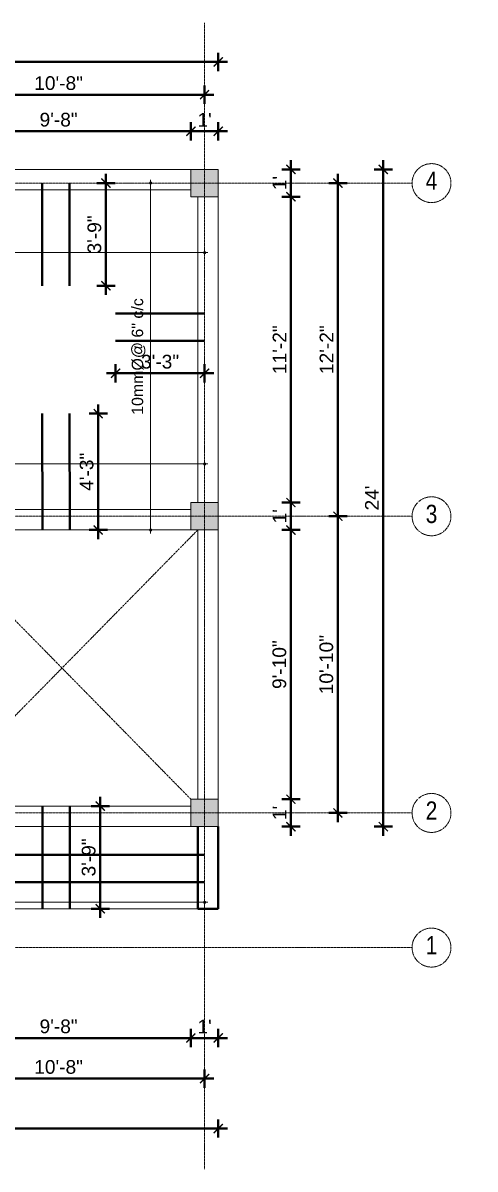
# Model space of a CAD drawing. Header units: inches. Extents: x 85856 to 287200, y -126184 to 75211.
# Drawn here: x 186658 to 186857, y -24659 to -24156 of the extents above; entities that cross this region are included whole.
import ezdxf

# ---------------------------------------------------------------- set-up
doc = ezdxf.new("R2010")
doc.units = ezdxf.units.IN
doc.header["$LTSCALE"] = 0.5
doc.header["$MEASUREMENT"] = 0
doc.header["$PDMODE"] = 66
doc.linetypes.add('CENTER', pattern=[2, 1.25, -0.25, 0.25, -0.25])
for name, color, linetype, lineweight in [('Annotate-Lite.w', 177, 'Continuous', 9), ('Annotations-Bold.w', 177, 'Continuous', 13), ('DIM_LINE', 173, 'Continuous', 20), ('hatch', 9, 'Continuous', 5), ('ST-REINFOR', 201, 'Continuous', 40), ('wall', 1, 'Continuous', 40)]:
    doc.layers.add(name, color=color, linetype=linetype, lineweight=lineweight)
doc.styles.add('ARAIL', font='ARIALN.TTF')
doc.styles.get("Standard").update_dxf_attribs({"font": 'arial.ttf'})
doc.dimstyles.new('1 by 96', dxfattribs={"dimtxt": 6, "dimasz": 4, "dimexe": 4, "dimexo": 4, "dimgap": 2, "dimtad": 1, "dimdec": 0, "dimzin": 0, "dimdsep": 46, "dimlunit": 4, "dimtxsty": 'Standard', "dimblk": 'ARCHTICK', "dimcen": 0, "dimdle": 4, "dimadec": 0, "dimazin": 0, "dimtfac": 1, "dimtdec": 0, "dimtix": 1, "dimtofl": 0, "dimtmove": 1, "dimatfit": 3, "dimldrblk": 'ARCHTICK', "dimfxl": 4, "dimfxlon": 1, "dimtolj": 1, "dimtzin": 0, "dimlwd": -1, "dimlwe": -1, "dimarcsym": 0})
doc.dimstyles.new('S8', dxfattribs={"dimtxt": 5, "dimasz": 1, "dimexe": 6, "dimexo": 18, "dimgap": 1.9375, "dimtad": 1, "dimdec": 0, "dimzin": 3, "dimdsep": 46, "dimlunit": 4, "dimtxsty": 'Standard', "dimblk": 'dot 2', "dimcen": 12, "dimse1": 1, "dimse2": 1, "dimclrd": 1, "dimclre": 1, "dimclrt": 256, "dimadec": 0, "dimazin": 0, "dimtfac": 0.75, "dimtdec": 0, "dimtix": 1, "dimtmove": 1, "dimatfit": 3, "dimldrblk": 'DOT', "dimfxl": 1, "dimtolj": 1, "dimtzin": 0, "dimlwd": 9, "dimlwe": 9, "dimarcsym": 0})

# ---------------------------------------------------------------- blocks, each defined once
blk = doc.blocks.new('_ArchTick')
at = {"color": 0, "linetype": 'ByBlock', "const_width": 0.15}
blk.add_lwpolyline([(-0.5, -0.5), (0.5, 0.5)], dxfattribs=at)
blk = doc.blocks.new('*D910')
at = {"layer": 'Defpoints', "color": 0, "transparency": 16777216}
for p in [(186732.02, -24203.86), (186616.02, -24220.56), (186732.02, -24220.56)]:
    blk.add_point(p, dxfattribs=at)
at = {"layer": 'wall', "color": 0, "transparency": 16777216}
for p, q in [((186616.02, -24207.86), (186616.02, -24199.86)), ((186732.02, -24207.86), (186732.02, -24199.86)), ((186612.02, -24203.86), (186736.02, -24203.86))]:
    blk.add_line(p, q, dxfattribs=at)
at = {"layer": 'wall', "color": 0, "transparency": 16777216, "xscale": 4, "yscale": 4, "zscale": 4, "rotation": 180}
blk.add_blockref('_ArchTick', (186616.02, -24203.86), dxfattribs=at)
at = {"layer": 'wall', "color": 0, "transparency": 16777216, "xscale": 4, "yscale": 4, "zscale": 4}
blk.add_blockref('_ArchTick', (186732.02, -24203.86), dxfattribs=at)
at = {"layer": 'wall', "color": 0, "transparency": 16777216, "insert": (186674.02, -24198.8), "char_height": 6, "attachment_point": 5}
blk.add_mtext('\\A1;9\'-8"', dxfattribs=at)
blk = doc.blocks.new('*D911')
at = {"layer": 'Defpoints', "color": 0, "transparency": 16777216}
for p in [(186744.02, -24203.86), (186732.02, -24220.56), (186744.02, -24220.56)]:
    blk.add_point(p, dxfattribs=at)
at = {"layer": 'wall', "color": 0, "transparency": 16777216}
for p, q in [((186732.02, -24207.86), (186732.02, -24199.86)), ((186744.02, -24207.86), (186744.02, -24199.86)), ((186728.02, -24203.86), (186748.02, -24203.86))]:
    blk.add_line(p, q, dxfattribs=at)
at = {"layer": 'wall', "color": 0, "transparency": 16777216, "xscale": 4, "yscale": 4, "zscale": 4, "rotation": 180}
blk.add_blockref('_ArchTick', (186732.02, -24203.86), dxfattribs=at)
at = {"layer": 'wall', "color": 0, "transparency": 16777216, "xscale": 4, "yscale": 4, "zscale": 4}
blk.add_blockref('_ArchTick', (186744.02, -24203.86), dxfattribs=at)
at = {"layer": 'wall', "color": 0, "transparency": 16777216, "insert": (186738.02, -24198.85), "char_height": 6, "attachment_point": 5}
blk.add_mtext("\\A1;1'", dxfattribs=at)
blk = doc.blocks.new('*D913')
at = {"layer": 'Defpoints', "color": 0, "transparency": 16777216}
for p in [(186738.02, -24187.84), (186610.02, -24220.56), (186738.02, -24220.56)]:
    blk.add_point(p, dxfattribs=at)
at = {"layer": 'wall', "color": 0, "transparency": 16777216}
for p, q in [((186610.02, -24191.84), (186610.02, -24183.84)), ((186738.02, -24191.84), (186738.02, -24183.84)), ((186606.02, -24187.84), (186742.02, -24187.84))]:
    blk.add_line(p, q, dxfattribs=at)
at = {"layer": 'wall', "color": 0, "transparency": 16777216, "xscale": 4, "yscale": 4, "zscale": 4, "rotation": 180}
blk.add_blockref('_ArchTick', (186610.02, -24187.84), dxfattribs=at)
at = {"layer": 'wall', "color": 0, "transparency": 16777216, "xscale": 4, "yscale": 4, "zscale": 4}
blk.add_blockref('_ArchTick', (186738.02, -24187.84), dxfattribs=at)
at = {"layer": 'wall', "color": 0, "transparency": 16777216, "insert": (186674.02, -24182.78), "char_height": 6, "attachment_point": 5}
blk.add_mtext('\\A1;10\'-8"', dxfattribs=at)
blk = doc.blocks.new('*D914')
at = {"layer": 'Defpoints', "color": 0, "transparency": 16777216}
for p in [(186744.02, -24173.46), (186476.02, -24220.56), (186744.02, -24220.56)]:
    blk.add_point(p, dxfattribs=at)
at = {"layer": 'wall', "color": 0, "transparency": 16777216}
for p, q in [((186476.02, -24177.46), (186476.02, -24169.46)), ((186744.02, -24177.46), (186744.02, -24169.46)), ((186472.02, -24173.46), (186748.02, -24173.46))]:
    blk.add_line(p, q, dxfattribs=at)
at = {"layer": 'wall', "color": 0, "transparency": 16777216, "xscale": 4, "yscale": 4, "zscale": 4, "rotation": 180}
blk.add_blockref('_ArchTick', (186476.02, -24173.46), dxfattribs=at)
at = {"layer": 'wall', "color": 0, "transparency": 16777216, "xscale": 4, "yscale": 4, "zscale": 4}
blk.add_blockref('_ArchTick', (186744.02, -24173.46), dxfattribs=at)
at = {"layer": 'wall', "color": 0, "transparency": 16777216, "insert": (186610.02, -24168.44), "char_height": 6, "attachment_point": 5}
blk.add_mtext('\\A1;22\'-4"', dxfattribs=at)
blk = doc.blocks.new('*D924')
at = {"layer": 'Defpoints', "color": 0, "transparency": 16777216}
for p in [(186744.02, -24220.56), (186744.02, -24232.56), (186775.89, -24232.56)]:
    blk.add_point(p, dxfattribs=at)
at = {"layer": 'wall', "color": 0, "transparency": 16777216}
for p, q in [((186775.89, -24216.56), (186775.89, -24236.56)), ((186771.89, -24220.56), (186779.89, -24220.56)), ((186771.89, -24232.56), (186779.89, -24232.56))]:
    blk.add_line(p, q, dxfattribs=at)
at = {"layer": 'wall', "color": 0, "transparency": 16777216, "xscale": 4, "yscale": 4, "zscale": 4}
for p, rotation in [((186775.89, -24220.56), 90), ((186775.89, -24232.56), 270)]:
    blk.add_blockref('_ArchTick', p, dxfattribs=dict(at, rotation=rotation))
at = {"layer": 'wall', "color": 0, "transparency": 16777216, "insert": (186770.88, -24226.56), "char_height": 6, "attachment_point": 5, "rotation": 90}
blk.add_mtext("\\A1;1'", dxfattribs=at)
blk = doc.blocks.new('*D925')
at = {"layer": 'Defpoints', "color": 0, "transparency": 16777216}
for p in [(186744.02, -24366.56), (186744.02, -24378.56), (186775.89, -24378.56)]:
    blk.add_point(p, dxfattribs=at)
at = {"layer": 'wall', "color": 0, "transparency": 16777216}
for p, q in [((186775.89, -24362.56), (186775.89, -24382.56)), ((186771.89, -24366.56), (186779.89, -24366.56)), ((186771.89, -24378.56), (186779.89, -24378.56))]:
    blk.add_line(p, q, dxfattribs=at)
at = {"layer": 'wall', "color": 0, "transparency": 16777216, "xscale": 4, "yscale": 4, "zscale": 4}
for p, rotation in [((186775.89, -24366.56), 90), ((186775.89, -24378.56), 270)]:
    blk.add_blockref('_ArchTick', p, dxfattribs=dict(at, rotation=rotation))
at = {"layer": 'wall', "color": 0, "transparency": 16777216, "insert": (186770.88, -24372.56), "char_height": 6, "attachment_point": 5, "rotation": 90}
blk.add_mtext("\\A1;1'", dxfattribs=at)
blk = doc.blocks.new('*D926')
at = {"layer": 'Defpoints', "color": 0, "transparency": 16777216}
for p in [(186744.02, -24226.56), (186744.02, -24372.56), (186796.49, -24372.56)]:
    blk.add_point(p, dxfattribs=at)
at = {"layer": 'wall', "color": 0, "transparency": 16777216}
for p, q in [((186796.49, -24222.56), (186796.49, -24376.56)), ((186792.49, -24226.56), (186800.49, -24226.56)), ((186792.49, -24372.56), (186800.49, -24372.56))]:
    blk.add_line(p, q, dxfattribs=at)
at = {"layer": 'wall', "color": 0, "transparency": 16777216, "xscale": 4, "yscale": 4, "zscale": 4}
for p, rotation in [((186796.49, -24226.56), 90), ((186796.49, -24372.56), 270)]:
    blk.add_blockref('_ArchTick', p, dxfattribs=dict(at, rotation=rotation))
at = {"layer": 'wall', "color": 0, "transparency": 16777216, "insert": (186791.48, -24299.56), "char_height": 6, "attachment_point": 5, "rotation": 90}
blk.add_mtext('\\A1;12\'-2"', dxfattribs=at)
blk = doc.blocks.new('*D927')
at = {"layer": 'Defpoints', "color": 0, "transparency": 16777216}
for p in [(186744.02, -24372.56), (186744.02, -24502.56), (186796.49, -24502.56)]:
    blk.add_point(p, dxfattribs=at)
at = {"layer": 'wall', "color": 0, "transparency": 16777216}
for p, q in [((186792.49, -24372.56), (186800.49, -24372.56)), ((186796.49, -24368.56), (186796.49, -24506.56)), ((186792.49, -24502.56), (186800.49, -24502.56))]:
    blk.add_line(p, q, dxfattribs=at)
at = {"layer": 'wall', "color": 0, "transparency": 16777216, "xscale": 4, "yscale": 4, "zscale": 4}
for p, rotation in [((186796.49, -24372.56), 90), ((186796.49, -24502.56), 270)]:
    blk.add_blockref('_ArchTick', p, dxfattribs=dict(at, rotation=rotation))
at = {"layer": 'wall', "color": 0, "transparency": 16777216, "insert": (186791.43, -24437.56), "char_height": 6, "attachment_point": 5, "rotation": 90}
blk.add_mtext('\\A1;10\'-10"', dxfattribs=at)
blk = doc.blocks.new('*D928')
at = {"layer": 'Defpoints', "color": 0, "transparency": 16777216}
for p in [(186744.02, -24508.56), (186476.02, -24567.56), (186744.02, -24640.82)]:
    blk.add_point(p, dxfattribs=at)
at = {"layer": 'wall', "color": 0, "transparency": 16777216}
for p, q in [((186476.02, -24636.82), (186476.02, -24644.82)), ((186744.02, -24636.82), (186744.02, -24644.82)), ((186472.02, -24640.82), (186748.02, -24640.82))]:
    blk.add_line(p, q, dxfattribs=at)
at = {"layer": 'wall', "color": 0, "transparency": 16777216, "xscale": 4, "yscale": 4, "zscale": 4, "rotation": 180}
blk.add_blockref('_ArchTick', (186476.02, -24640.82), dxfattribs=at)
at = {"layer": 'wall', "color": 0, "transparency": 16777216, "xscale": 4, "yscale": 4, "zscale": 4}
blk.add_blockref('_ArchTick', (186744.02, -24640.82), dxfattribs=at)
at = {"layer": 'wall', "color": 0, "transparency": 16777216, "insert": (186610.02, -24635.8), "char_height": 6, "attachment_point": 5}
blk.add_mtext('\\A1;22\'-4"', dxfattribs=at)
blk = doc.blocks.new('*D932')
at = {"layer": 'Defpoints', "color": 0, "transparency": 16777216}
for p in [(186738.02, -24508.56), (186610.02, -24567.56), (186738.02, -24618.95)]:
    blk.add_point(p, dxfattribs=at)
at = {"layer": 'wall', "color": 0, "transparency": 16777216}
for p, q in [((186606.02, -24618.95), (186742.02, -24618.95)), ((186610.02, -24614.95), (186610.02, -24622.95)), ((186738.02, -24614.95), (186738.02, -24622.95))]:
    blk.add_line(p, q, dxfattribs=at)
at = {"layer": 'wall', "color": 0, "transparency": 16777216, "xscale": 4, "yscale": 4, "zscale": 4, "rotation": 180}
blk.add_blockref('_ArchTick', (186610.02, -24618.95), dxfattribs=at)
at = {"layer": 'wall', "color": 0, "transparency": 16777216, "xscale": 4, "yscale": 4, "zscale": 4}
blk.add_blockref('_ArchTick', (186738.02, -24618.95), dxfattribs=at)
at = {"layer": 'wall', "color": 0, "transparency": 16777216, "insert": (186674.02, -24613.89), "char_height": 6, "attachment_point": 5}
blk.add_mtext('\\A1;10\'-8"', dxfattribs=at)
blk = doc.blocks.new('*D936')
at = {"layer": 'Defpoints', "color": 0, "transparency": 16777216}
for p in [(186732.02, -24515.08), (186616.02, -24574.08), (186732.02, -24601.18)]:
    blk.add_point(p, dxfattribs=at)
at = {"layer": 'wall', "color": 0, "transparency": 16777216}
for p, q in [((186616.02, -24597.18), (186616.02, -24605.18)), ((186732.02, -24597.18), (186732.02, -24605.18)), ((186612.02, -24601.18), (186736.02, -24601.18))]:
    blk.add_line(p, q, dxfattribs=at)
at = {"layer": 'wall', "color": 0, "transparency": 16777216, "xscale": 4, "yscale": 4, "zscale": 4, "rotation": 180}
blk.add_blockref('_ArchTick', (186616.02, -24601.18), dxfattribs=at)
at = {"layer": 'wall', "color": 0, "transparency": 16777216, "xscale": 4, "yscale": 4, "zscale": 4}
blk.add_blockref('_ArchTick', (186732.02, -24601.18), dxfattribs=at)
at = {"layer": 'wall', "color": 0, "transparency": 16777216, "insert": (186674.02, -24596.11), "char_height": 6, "attachment_point": 5}
blk.add_mtext('\\A1;9\'-8"', dxfattribs=at)
blk = doc.blocks.new('*D937')
at = {"layer": 'Defpoints', "color": 0, "transparency": 16777216}
for p in [(186732.02, -24515.08), (186744.02, -24515.08), (186744.02, -24601.18)]:
    blk.add_point(p, dxfattribs=at)
at = {"layer": 'wall', "color": 0, "transparency": 16777216}
for p, q in [((186732.02, -24597.18), (186732.02, -24605.18)), ((186744.02, -24597.18), (186744.02, -24605.18)), ((186728.02, -24601.18), (186748.02, -24601.18))]:
    blk.add_line(p, q, dxfattribs=at)
at = {"layer": 'wall', "color": 0, "transparency": 16777216, "xscale": 4, "yscale": 4, "zscale": 4, "rotation": 180}
blk.add_blockref('_ArchTick', (186732.02, -24601.18), dxfattribs=at)
at = {"layer": 'wall', "color": 0, "transparency": 16777216, "xscale": 4, "yscale": 4, "zscale": 4}
blk.add_blockref('_ArchTick', (186744.02, -24601.18), dxfattribs=at)
at = {"layer": 'wall', "color": 0, "transparency": 16777216, "insert": (186738.02, -24596.17), "char_height": 6, "attachment_point": 5}
blk.add_mtext("\\A1;1'", dxfattribs=at)
blk = doc.blocks.new('*D938')
at = {"layer": 'Defpoints', "color": 0, "transparency": 16777216}
for p in [(186744.02, -24232.56), (186744.02, -24366.56), (186775.89, -24366.56)]:
    blk.add_point(p, dxfattribs=at)
at = {"layer": 'wall', "color": 0, "transparency": 16777216}
for p, q in [((186771.89, -24232.56), (186779.89, -24232.56)), ((186775.89, -24228.56), (186775.89, -24370.56)), ((186771.89, -24366.56), (186779.89, -24366.56))]:
    blk.add_line(p, q, dxfattribs=at)
at = {"layer": 'wall', "color": 0, "transparency": 16777216, "xscale": 4, "yscale": 4, "zscale": 4}
for p, rotation in [((186775.89, -24232.56), 90), ((186775.89, -24366.56), 270)]:
    blk.add_blockref('_ArchTick', p, dxfattribs=dict(at, rotation=rotation))
at = {"layer": 'wall', "color": 0, "transparency": 16777216, "insert": (186770.88, -24299.56), "char_height": 6, "attachment_point": 5, "rotation": 90}
blk.add_mtext('\\A1;11\'-2"', dxfattribs=at)
blk = doc.blocks.new('*D939')
at = {"layer": 'Defpoints', "color": 0, "transparency": 16777216}
for p in [(186744.02, -24378.56), (186744.02, -24496.56), (186775.89, -24496.56)]:
    blk.add_point(p, dxfattribs=at)
at = {"layer": 'wall', "color": 0, "transparency": 16777216}
for p, q in [((186771.89, -24378.56), (186779.89, -24378.56)), ((186775.89, -24374.56), (186775.89, -24500.56)), ((186771.89, -24496.56), (186779.89, -24496.56))]:
    blk.add_line(p, q, dxfattribs=at)
at = {"layer": 'wall', "color": 0, "transparency": 16777216, "xscale": 4, "yscale": 4, "zscale": 4}
for p, rotation in [((186775.89, -24378.56), 90), ((186775.89, -24496.56), 270)]:
    blk.add_blockref('_ArchTick', p, dxfattribs=dict(at, rotation=rotation))
at = {"layer": 'wall', "color": 0, "transparency": 16777216, "insert": (186770.83, -24437.56), "char_height": 6, "attachment_point": 5, "rotation": 90}
blk.add_mtext('\\A1;9\'-10"', dxfattribs=at)
blk = doc.blocks.new('*D940')
at = {"layer": 'Defpoints', "color": 0, "transparency": 16777216}
for p in [(186744.02, -24496.56), (186744.02, -24508.56), (186775.89, -24508.56)]:
    blk.add_point(p, dxfattribs=at)
at = {"layer": 'wall', "color": 0, "transparency": 16777216}
for p, q in [((186775.89, -24492.56), (186775.89, -24512.56)), ((186771.89, -24496.56), (186779.89, -24496.56)), ((186771.89, -24508.56), (186779.89, -24508.56))]:
    blk.add_line(p, q, dxfattribs=at)
at = {"layer": 'wall', "color": 0, "transparency": 16777216, "xscale": 4, "yscale": 4, "zscale": 4}
for p, rotation in [((186775.89, -24496.56), 90), ((186775.89, -24508.56), 270)]:
    blk.add_blockref('_ArchTick', p, dxfattribs=dict(at, rotation=rotation))
at = {"layer": 'wall', "color": 0, "transparency": 16777216, "insert": (186770.88, -24502.56), "char_height": 6, "attachment_point": 5, "rotation": 90}
blk.add_mtext("\\A1;1'", dxfattribs=at)
blk = doc.blocks.new('*D941')
at = {"layer": 'Defpoints', "color": 0, "transparency": 16777216}
for p in [(186744.02, -24220.56), (186744.02, -24508.56), (186816.39, -24508.56)]:
    blk.add_point(p, dxfattribs=at)
at = {"layer": 'wall', "color": 0, "transparency": 16777216}
for p, q in [((186816.39, -24216.56), (186816.39, -24512.56)), ((186812.39, -24220.56), (186820.39, -24220.56)), ((186812.39, -24508.56), (186820.39, -24508.56))]:
    blk.add_line(p, q, dxfattribs=at)
at = {"layer": 'wall', "color": 0, "transparency": 16777216, "xscale": 4, "yscale": 4, "zscale": 4}
for p, rotation in [((186816.39, -24220.56), 90), ((186816.39, -24508.56), 270)]:
    blk.add_blockref('_ArchTick', p, dxfattribs=dict(at, rotation=rotation))
at = {"layer": 'wall', "color": 0, "transparency": 16777216, "insert": (186811.38, -24364.56), "char_height": 6, "attachment_point": 5, "rotation": 90}
blk.add_mtext("\\A1;24'", dxfattribs=at)
blk = doc.blocks.new('dot1')
at = {"layer": 'hatch'}
h = blk.add_hatch(color=256, dxfattribs=at)
edge = h.paths.add_edge_path()
edge.add_arc((0, 0), 1, 0, 360)
for p, q in [((3, 0), (-3, 0)), ((0, 3), (0, -3))]:
    blk.add_line(p, q, dxfattribs=at)
blk.add_circle((0, 0), 1, dxfattribs=at)
blk = doc.blocks.new('dot 2')
at = {"layer": 'hatch', "xscale": 0.5, "yscale": 0.5, "zscale": 0.5}
blk.add_blockref('dot1', (0, 0), dxfattribs=at)
blk = doc.blocks.new('*D944')
at = {"layer": 'Defpoints', "color": 0, "transparency": 16777216}
for p in [(186723.68, -24226.56), (186714.35, -24378.56), (186723.82, -24378.56)]:
    blk.add_point(p, dxfattribs=at)
at = {"layer": 'DIM_LINE', "color": 1, "lineweight": 9, "transparency": 16777216}
blk.add_line((186714.35, -24227.56), (186714.35, -24377.56), dxfattribs=at)
for p, rotation in [((186714.35, -24226.56), 90), ((186714.35, -24378.56), 270)]:
    blk.add_blockref('dot 2', p, dxfattribs=dict(at, rotation=rotation))
at = {"layer": 'DIM_LINE', "transparency": 16777216, "insert": (186709.08, -24302.56), "char_height": 5, "attachment_point": 5, "rotation": 90}
blk.add_mtext('\\A1;10mm%%C@ 6" c/c', dxfattribs=at)
blk = doc.blocks.new('_Dot')
at = {"color": 0, "linetype": 'ByBlock', "lineweight": -2}
blk.add_line((-0.5, 0), (-1, 0), dxfattribs=at)
at = {"color": 0, "linetype": 'ByBlock', "const_width": 0.5}
blk.add_lwpolyline([(-0.25, 0, 1), (0.25, 0, 1)], format="xyb", close=True, dxfattribs=at)
blk = doc.blocks.new('*D946')
at = {"layer": 'Defpoints', "color": 0, "transparency": 16777216}
for p in [(186738.02, -24330.37), (186482.02, -24349.65), (186738.02, -24349.65)]:
    blk.add_point(p, dxfattribs=at)
at = {"layer": 'DIM_LINE', "color": 1, "lineweight": 9, "transparency": 16777216}
blk.add_line((186483.02, -24349.65), (186737.02, -24349.65), dxfattribs=at)
at = {"layer": 'DIM_LINE', "color": 1, "lineweight": 9, "transparency": 16777216, "rotation": 180}
blk.add_blockref('dot 2', (186482.02, -24349.65), dxfattribs=at)
at = {"layer": 'DIM_LINE', "color": 1, "lineweight": 9, "transparency": 16777216}
blk.add_blockref('dot 2', (186738.02, -24349.65), dxfattribs=at)
at = {"layer": 'DIM_LINE', "transparency": 16777216, "insert": (186610.02, -24344.38), "char_height": 5, "attachment_point": 5}
blk.add_mtext('\\A1;10mm%%C@ 6" c/c', dxfattribs=at)
blk = doc.blocks.new('*D947')
at = {"layer": 'Defpoints', "color": 0, "transparency": 16777216}
for p in [(186738.02, -24237.73), (186482.02, -24257), (186738.02, -24257)]:
    blk.add_point(p, dxfattribs=at)
at = {"layer": 'DIM_LINE', "color": 1, "lineweight": 9, "transparency": 16777216}
blk.add_line((186483.02, -24257), (186737.02, -24257), dxfattribs=at)
at = {"layer": 'DIM_LINE', "color": 1, "lineweight": 9, "transparency": 16777216, "rotation": 180}
blk.add_blockref('dot 2', (186482.02, -24257), dxfattribs=at)
at = {"layer": 'DIM_LINE', "color": 1, "lineweight": 9, "transparency": 16777216}
blk.add_blockref('dot 2', (186738.02, -24257), dxfattribs=at)
at = {"layer": 'DIM_LINE', "transparency": 16777216, "insert": (186610.02, -24251.74), "char_height": 5, "attachment_point": 5}
blk.add_mtext('\\A1;10mm%%C@ 6" c/c', dxfattribs=at)
blk = doc.blocks.new('*D948')
at = {"layer": 'Defpoints', "color": 0, "transparency": 16777216}
for p in [(186738.02, -24522.39), (186482.02, -24541.67), (186738.02, -24541.67)]:
    blk.add_point(p, dxfattribs=at)
at = {"layer": 'DIM_LINE', "color": 1, "lineweight": 9, "transparency": 16777216}
blk.add_line((186483.02, -24541.67), (186737.02, -24541.67), dxfattribs=at)
at = {"layer": 'DIM_LINE', "color": 1, "lineweight": 9, "transparency": 16777216, "rotation": 180}
blk.add_blockref('dot 2', (186482.02, -24541.67), dxfattribs=at)
at = {"layer": 'DIM_LINE', "color": 1, "lineweight": 9, "transparency": 16777216}
blk.add_blockref('dot 2', (186738.02, -24541.67), dxfattribs=at)
at = {"layer": 'DIM_LINE', "transparency": 16777216, "insert": (186610.02, -24536.4), "char_height": 5, "attachment_point": 5}
blk.add_mtext('\\A1;10mm%%C@ 6" c/c', dxfattribs=at)
blk = doc.blocks.new('*D955')
at = {"layer": 'Defpoints', "color": 0, "transparency": 16777216}
for p in [(186359.14, -24458.19), (186330.57, -24500.19), (188229.75, -24500.19)]:
    blk.add_point(p, dxfattribs=at)
at = {"layer": 'wall', "color": 0, "transparency": 16777216}
for p, q in [((186334.57, -24458.19), (186326.57, -24458.19)), ((186330.57, -24454.19), (186330.57, -24504.19)), ((186334.57, -24500.19), (186326.57, -24500.19))]:
    blk.add_line(p, q, dxfattribs=at)
at = {"layer": 'wall', "color": 0, "transparency": 16777216, "xscale": 4, "yscale": 4, "zscale": 4}
for p, rotation in [((186330.57, -24458.19), 90), ((186330.57, -24500.19), 270)]:
    blk.add_blockref('_ArchTick', p, dxfattribs=dict(at, rotation=rotation))
at = {"layer": 'wall', "color": 0, "transparency": 16777216, "insert": (186325.5, -24479.19), "char_height": 6, "attachment_point": 5, "rotation": 90}
blk.add_mtext('\\A1;3\'-6"', dxfattribs=at)
blk = doc.blocks.new('*D956')
at = {"layer": 'Defpoints', "color": 0, "transparency": 16777216}
for p in [(188217.84, -24500.19), (186330.57, -24559.19), (186347.22, -24559.19)]:
    blk.add_point(p, dxfattribs=at)
at = {"layer": 'wall', "color": 0, "transparency": 16777216}
for p, q in [((186330.57, -24496.19), (186330.57, -24563.19)), ((186334.57, -24500.19), (186326.57, -24500.19)), ((186334.57, -24559.19), (186326.57, -24559.19))]:
    blk.add_line(p, q, dxfattribs=at)
at = {"layer": 'wall', "color": 0, "transparency": 16777216, "xscale": 4, "yscale": 4, "zscale": 4}
for p, rotation in [((186330.57, -24500.19), 90), ((186330.57, -24559.19), 270)]:
    blk.add_blockref('_ArchTick', p, dxfattribs=dict(at, rotation=rotation))
at = {"layer": 'wall', "color": 0, "transparency": 16777216, "insert": (186325.55, -24529.69), "char_height": 6, "attachment_point": 5, "rotation": 90}
blk.add_mtext('\\A1;4\'-11"', dxfattribs=at)
blk = doc.blocks.new('*D958')
at = {"layer": 'Defpoints', "color": 0, "transparency": 16777216}
for p in [(186678.77, -24226.56), (186678.81, -24271.56), (186694.79, -24271.56)]:
    blk.add_point(p, dxfattribs=at)
at = {"layer": 'wall', "color": 0, "transparency": 16777216}
for p, q in [((186694.79, -24222.56), (186694.79, -24275.56)), ((186690.79, -24226.56), (186698.79, -24226.56)), ((186690.79, -24271.56), (186698.79, -24271.56))]:
    blk.add_line(p, q, dxfattribs=at)
at = {"layer": 'wall', "color": 0, "transparency": 16777216, "xscale": 4, "yscale": 4, "zscale": 4}
for p, rotation in [((186694.79, -24226.56), 90), ((186694.79, -24271.56), 270)]:
    blk.add_blockref('_ArchTick', p, dxfattribs=dict(at, rotation=rotation))
at = {"layer": 'wall', "color": 0, "transparency": 16777216, "insert": (186689.73, -24249.06), "char_height": 6, "attachment_point": 5, "rotation": 90}
blk.add_mtext('\\A1;3\'-9"', dxfattribs=at)
blk = doc.blocks.new('*D959')
at = {"layer": 'Defpoints', "color": 0, "transparency": 16777216}
for p in [(186699.02, -24294.07), (186738.02, -24294.07), (186738.02, -24309.91)]:
    blk.add_point(p, dxfattribs=at)
at = {"layer": 'wall', "color": 0, "transparency": 16777216}
for p, q in [((186699.02, -24305.91), (186699.02, -24313.91)), ((186738.02, -24305.91), (186738.02, -24313.91)), ((186695.02, -24309.91), (186742.02, -24309.91))]:
    blk.add_line(p, q, dxfattribs=at)
at = {"layer": 'wall', "color": 0, "transparency": 16777216, "xscale": 4, "yscale": 4, "zscale": 4, "rotation": 180}
blk.add_blockref('_ArchTick', (186699.02, -24309.91), dxfattribs=at)
at = {"layer": 'wall', "color": 0, "transparency": 16777216, "xscale": 4, "yscale": 4, "zscale": 4}
blk.add_blockref('_ArchTick', (186738.02, -24309.91), dxfattribs=at)
at = {"layer": 'wall', "color": 0, "transparency": 16777216, "insert": (186718.52, -24304.85), "char_height": 6, "attachment_point": 5}
blk.add_mtext('\\A1;3\'-3"', dxfattribs=at)
blk = doc.blocks.new('*D960')
at = {"layer": 'Defpoints', "color": 0, "transparency": 16777216}
for p in [(186678.86, -24327.56), (186691.39, -24327.56), (186678.9, -24378.56)]:
    blk.add_point(p, dxfattribs=at)
at = {"layer": 'wall', "color": 0, "transparency": 16777216}
for p, q in [((186687.39, -24327.56), (186695.39, -24327.56)), ((186691.39, -24382.56), (186691.39, -24323.56)), ((186687.39, -24378.56), (186695.39, -24378.56))]:
    blk.add_line(p, q, dxfattribs=at)
at = {"layer": 'wall', "color": 0, "transparency": 16777216, "xscale": 4, "yscale": 4, "zscale": 4}
for p, rotation in [((186691.39, -24327.56), 90), ((186691.39, -24378.56), 270)]:
    blk.add_blockref('_ArchTick', p, dxfattribs=dict(at, rotation=rotation))
at = {"layer": 'wall', "color": 0, "transparency": 16777216, "insert": (186686.32, -24353.06), "char_height": 6, "attachment_point": 5, "rotation": 90}
blk.add_mtext('\\A1;4\'-3"', dxfattribs=at)
blk = doc.blocks.new('*D961')
at = {"layer": 'Defpoints', "color": 0, "transparency": 16777216}
for p in [(186678.89, -24499.56), (186692.28, -24499.56), (186678.94, -24544.55)]:
    blk.add_point(p, dxfattribs=at)
at = {"layer": 'wall', "color": 0, "transparency": 16777216}
for p, q in [((186692.28, -24548.55), (186692.28, -24495.56)), ((186688.28, -24499.56), (186696.28, -24499.56)), ((186688.28, -24544.55), (186696.28, -24544.55))]:
    blk.add_line(p, q, dxfattribs=at)
at = {"layer": 'wall', "color": 0, "transparency": 16777216, "xscale": 4, "yscale": 4, "zscale": 4}
for p, rotation in [((186692.28, -24499.56), 90), ((186692.28, -24544.55), 270)]:
    blk.add_blockref('_ArchTick', p, dxfattribs=dict(at, rotation=rotation))
at = {"layer": 'wall', "color": 0, "transparency": 16777216, "insert": (186687.22, -24522.05), "char_height": 6, "attachment_point": 5, "rotation": 90}
blk.add_mtext('\\A1;3\'-9"', dxfattribs=at)

msp = doc.modelspace()

# ---------------------------------------------------------------- hatches: boundary and pattern name
at = {"layer": 'wall'}
for points in [[(186744.02, -24220.56), (186732.02, -24220.56), (186732.02, -24232.56), (186744.02, -24232.56)], [(186744.02, -24366.56), (186732.02, -24366.56), (186732.02, -24378.56), (186744.02, -24378.56)], [(186744.02, -24496.56), (186732.02, -24496.56), (186732.02, -24508.56), (186744.02, -24508.56)]]:
    msp.add_hatch(color=256, dxfattribs=at).paths.add_polyline_path(points)

# ---------------------------------------------------------------- linework, layer by layer
at = {"layer": 'Annotate-Lite.w', "color": 1}
for p, q in [((186476.02, -24220.56), (186744.02, -24220.56)), ((186744.02, -24220.56), (186744.02, -24366.56)), ((186616.02, -24229.56), (186732.02, -24229.56)), ((186735.02, -24232.56), (186735.02, -24366.56)), ((186735.02, -24334.56), (186735.02, -24366.56)), ((186744.02, -24334.56), (186744.02, -24367.56)), ((186732.02, -24369.56), (186485.02, -24369.56)), ((186732.02, -24378.56), (186485.02, -24378.56)), ((186735.02, -24378.56), (186735.02, -24496.56)), ((186744.02, -24378.56), (186744.02, -24496.56)), ((186735.02, -24457.56), (186735.02, -24496.56)), ((186744.02, -24457.56), (186744.02, -24498.56)), ((186732.02, -24499.56), (186488.02, -24499.56)), ((186744.02, -24508.56), (186488.02, -24508.56)), ((186744.02, -24544.56), (186652.02, -24544.56))]:
    msp.add_line(p, q, dxfattribs=at)
at = {"layer": 'Annotate-Lite.w'}
for points in [[(186732.02, -24220.56), (186744.02, -24220.56), (186744.02, -24232.56), (186732.02, -24232.56)], [(186732.02, -24366.56), (186744.02, -24366.56), (186744.02, -24378.56), (186732.02, -24378.56)], [(186732.02, -24496.56), (186744.02, -24496.56), (186744.02, -24508.56), (186732.02, -24508.56)]]:
    msp.add_lwpolyline(points, close=True, dxfattribs=at)
at = {"layer": 'Annotations-Bold.w', "color": 0, "linetype": 'CENTER', "ltscale": 0.3}
for p, q in [((186738.02, -24156.37), (186738.02, -24658.61)), ((186829, -24226.56), (186376.59, -24226.56)), ((186829, -24372.56), (186376.59, -24372.56)), ((186616.02, -24499.56), (186735.02, -24378.56)), ((186732.02, -24496.56), (186616.02, -24378.56)), ((186829, -24502.56), (186376.59, -24502.56)), ((186829, -24561.56), (186376.59, -24561.56))]:
    msp.add_line(p, q, dxfattribs=at)
for centre in [(186837.53, -24226.56), (186837.53, -24372.56), (186837.53, -24502.56), (186837.53, -24561.56)]:
    msp.add_circle(centre, 8.53, dxfattribs=at)
at = {"layer": 'ST-REINFOR'}
for p, q in [((186666.77, -24226.56), (186666.81, -24271.57)), ((186678.77, -24226.55), (186678.81, -24271.56)), ((186699.02, -24283.71), (186738.02, -24283.73)), ((186699.02, -24295.71), (186738.02, -24295.73)), ((186666.86, -24327.56), (186666.9, -24378.57)), ((186678.86, -24327.55), (186678.9, -24378.56)), ((186666.89, -24499.56), (186666.94, -24544.56)), ((186678.89, -24499.54), (186678.94, -24544.55)), ((186482.02, -24520.86), (186738.02, -24520.9)), ((186482.02, -24532.86), (186738.02, -24532.9))]:
    msp.add_line(p, q, dxfattribs=at)
at = {"layer": 'wall'}
for p, q in [((186735.02, -24378.56), (186735.02, -24378.56)), ((186735.02, -24508.56), (186735.02, -24544.56)), ((186744.02, -24508.56), (186744.02, -24544.56)), ((186735.02, -24544.56), (186744.02, -24544.56))]:
    msp.add_line(p, q, dxfattribs=at)

# ---------------------------------------------------------------- texts
at = {"layer": 'Annotations-Bold.w', "color": 0, "linetype": 'CENTER', "ltscale": 0.3, "char_height": 8, "attachment_point": 1, "style": 'ARAIL'}
for s, insert in [('4', (186834.98, -24221.51)), ('3', (186834.98, -24367.51)), ('2', (186834.98, -24497.51)), ('1', (186834.98, -24556.51))]:
    msp.add_mtext_dynamic_manual_height_columns(s, width=6.5393, gutter_width=100, heights=[0], dxfattribs=dict(at, insert=insert))

# ---------------------------------------------------------------- dimensions: what is measured, and where the dimension line sits
at = {"layer": 'DIM_LINE'}
dim = msp.add_linear_dim(base=(186714.35, -24378.56), p1=(186723.68, -24226.56), p2=(186723.82, -24378.56), angle=90, text='10mm%%C@ 6" c/c', dimstyle='S8', dxfattribs=at)
dim.commit()
dim.dimension.update_dxf_attribs({"geometry": '*D944', "text_midpoint": (186709.08, -24302.56)})
for base, p1, p2, picture, middle in [((186738.02, -24257), (186482.02, -24257), (186738.02, -24237.73), '*D947', (186610.02, -24251.74)), ((186738.02, -24349.65), (186482.02, -24349.65), (186738.02, -24330.37), '*D946', (186610.02, -24344.38)), ((186738.02, -24541.67), (186482.02, -24541.67), (186738.02, -24522.39), '*D948', (186610.02, -24536.4))]:
    dim = msp.add_linear_dim(base=base, p1=p1, p2=p2, text='10mm%%C@ 6" c/c', dimstyle='S8', dxfattribs=at)
    dim.commit()
    dim.dimension.update_dxf_attribs({"geometry": picture, "text_midpoint": middle})
at = {"layer": 'wall'}
for base, p1, p2, picture, middle in [((186744.02, -24173.46), (186476.02, -24220.56), (186744.02, -24220.56), '*D914', (186610.02, -24168.44)), ((186738.02, -24187.84), (186610.02, -24220.56), (186738.02, -24220.56), '*D913', (186674.02, -24182.78)), ((186732.02, -24203.86), (186616.02, -24220.56), (186732.02, -24220.56), '*D910', (186674.02, -24198.8)), ((186744.02, -24203.86), (186732.02, -24220.56), (186744.02, -24220.56), '*D911', (186738.02, -24198.85)), ((186738.02, -24309.91), (186699.02, -24294.07), (186738.02, -24294.07), '*D959', (186718.52, -24304.85)), ((186744.02, -24640.82), (186476.02, -24567.56), (186744.02, -24508.56), '*D928', (186610.02, -24635.8)), ((186738.02, -24618.95), (186610.02, -24567.56), (186738.02, -24508.56), '*D932', (186674.02, -24613.89)), ((186732.02, -24601.18), (186616.02, -24574.08), (186732.02, -24515.08), '*D936', (186674.02, -24596.11)), ((186744.02, -24601.18), (186732.02, -24515.08), (186744.02, -24515.08), '*D937', (186738.02, -24596.17))]:
    dim = msp.add_linear_dim(base=base, p1=p1, p2=p2, dimstyle='1 by 96', dxfattribs=at)
    dim.commit()
    dim.dimension.update_dxf_attribs({"geometry": picture, "text_midpoint": middle})
for base, p1, p2, picture, middle in [((186775.89, -24232.56), (186744.02, -24220.56), (186744.02, -24232.56), '*D924', (186770.88, -24226.56)), ((186816.39, -24508.56), (186744.02, -24220.56), (186744.02, -24508.56), '*D941', (186811.38, -24364.56)), ((186694.79, -24271.56), (186678.77, -24226.56), (186678.81, -24271.56), '*D958', (186689.73, -24249.06)), ((186796.49, -24372.56), (186744.02, -24226.56), (186744.02, -24372.56), '*D926', (186791.48, -24299.56)), ((186775.89, -24366.56), (186744.02, -24232.56), (186744.02, -24366.56), '*D938', (186770.88, -24299.56)), ((186691.39, -24327.56), (186678.9, -24378.56), (186678.86, -24327.56), '*D960', (186686.32, -24353.06)), ((186775.89, -24378.56), (186744.02, -24366.56), (186744.02, -24378.56), '*D925', (186770.88, -24372.56)), ((186796.49, -24502.56), (186744.02, -24372.56), (186744.02, -24502.56), '*D927', (186791.43, -24437.56)), ((186775.89, -24496.56), (186744.02, -24378.56), (186744.02, -24496.56), '*D939', (186770.83, -24437.56)), ((186330.57, -24500.19), (186359.14, -24458.19), (188229.75, -24500.19), '*D955', (186325.5, -24479.19)), ((186775.89, -24508.56), (186744.02, -24496.56), (186744.02, -24508.56), '*D940', (186770.88, -24502.56)), ((186330.57, -24559.19), (188217.84, -24500.19), (186347.22, -24559.19), '*D956', (186325.55, -24529.69)), ((186692.28, -24499.56), (186678.94, -24544.55), (186678.89, -24499.56), '*D961', (186687.22, -24522.05))]:
    dim = msp.add_linear_dim(base=base, p1=p1, p2=p2, angle=90, dimstyle='1 by 96', dxfattribs=at)
    dim.commit()
    dim.dimension.update_dxf_attribs({"geometry": picture, "text_midpoint": middle})

doc.saveas('drawing.dxf')
